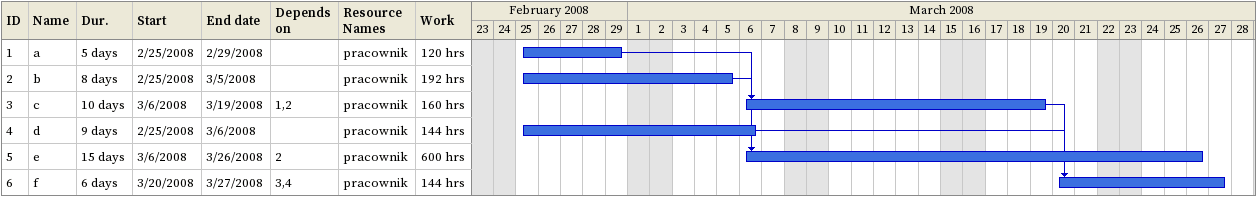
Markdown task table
| ID | Task | Duration | Start | Finish | Predecessors | Resources | Work (h) |
|---|---|---|---|---|---|---|---|
| 1 | a | 5d | 2008-02-25 | 2008-02-29 |  | pracownik | 120 |
| 2 | b | 8d | 2008-02-25 | 2008-03-05 |  | pracownik | 192 |
| 3 | c | 10d | 2008-03-06 | 2008-03-19 | 1, 2 | pracownik | 160 |
| 4 | d | 9d | 2008-02-25 | 2008-03-06 |  | pracownik | 144 |
| 5 | e | 15d | 2008-03-06 | 2008-03-26 | 2 | pracownik | 600 |
| 6 | f | 6d | 2008-03-20 | 2008-03-27 | 3, 4 | pracownik | 144 |
